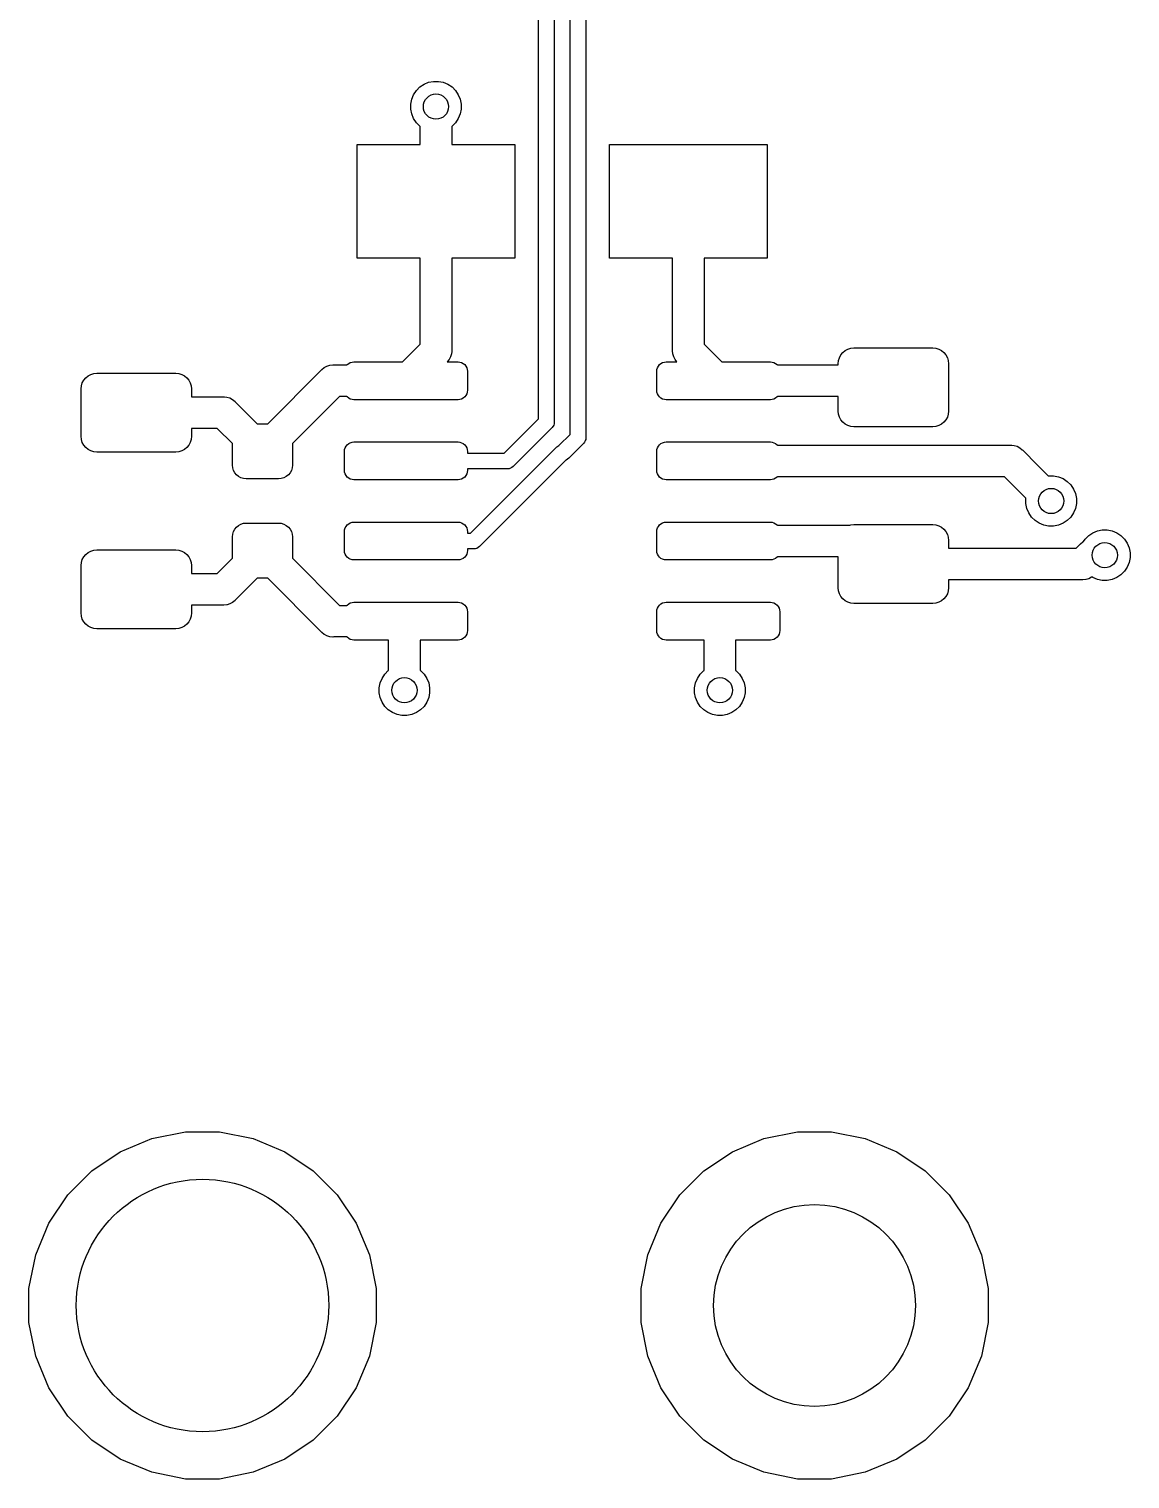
# Model space of a CAD drawing. Extents: x 57.2 to 140.8, y -181.8 to -103.2.
# Drawn here: x 57.55 to 75, y -181.25 to -158.27 of the extents above; entities that cross this region are included whole.
import ezdxf

# ---------------------------------------------------------------- set-up
doc = ezdxf.new("R2010")
doc.units = 0
doc.layers.add('BLACK', color=7, linetype='CONTINUOUS')

msp = doc.modelspace()

# ---------------------------------------------------------------- linework, layer by layer
at = {"layer": 'BLACK', "linetype": 'CONTINUOUS'}
for p, q in [((65.625, -164.448), (65.625, -154.617)), ((65.875, -154.572), (65.875, -164.494)), ((66.125, -164.698), (66.125, -154.506)), ((66.375, -154.552), (66.375, -164.744)), ((63.6455, -159.311), (63.6893, -159.245)), ((63.6893, -159.245), (63.745, -159.189)), ((63.745, -159.189), (63.8105, -159.146)), ((63.8105, -159.146), (63.8833, -159.115)), ((63.8833, -159.115), (63.9606, -159.1)), ((63.9606, -159.1), (64.0394, -159.1)), ((64.0394, -159.1), (64.1167, -159.115)), ((64.1167, -159.115), (64.1895, -159.146)), ((64.1895, -159.146), (64.255, -159.189)), ((64.255, -159.189), (64.3107, -159.245)), ((64.3107, -159.245), (64.3545, -159.311)), ((63.6, -159.461), (63.6154, -159.383)), ((63.6, -159.539), (63.6, -159.461)), ((63.6154, -159.383), (63.6455, -159.311)), ((64.3545, -159.311), (64.3846, -159.383)), ((64.3846, -159.383), (64.4, -159.461)), ((64.4, -159.461), (64.4, -159.539)), ((63.6154, -159.617), (63.6, -159.539)), ((63.6455, -159.689), (63.6154, -159.617)), ((63.6893, -159.755), (63.6455, -159.689)), ((64.3545, -159.689), (64.3107, -159.755)), ((64.3846, -159.617), (64.3545, -159.689)), ((64.4, -159.539), (64.3846, -159.617)), ((63.745, -159.811), (63.6893, -159.755)), ((63.75, -159.814), (63.745, -159.811)), ((63.75, -160.1), (63.75, -159.814)), ((64.255, -159.811), (64.25, -159.814)), ((64.25, -159.814), (64.25, -160.1)), ((64.3107, -159.755), (64.255, -159.811)), ((62.75, -161.9), (62.75, -160.1)), ((62.75, -160.1), (63.75, -160.1)), ((64.25, -160.1), (65.25, -160.1)), ((65.25, -160.1), (65.25, -161.9)), ((66.75, -161.9), (66.75, -160.1)), ((66.75, -160.1), (69.25, -160.1)), ((69.25, -160.1), (69.25, -161.9)), ((63.75, -161.9), (62.75, -161.9)), ((63.75, -163.266), (63.75, -161.9)), ((65.25, -161.9), (64.25, -161.9)), ((64.25, -161.9), (64.25, -163.358)), ((67.75, -161.9), (66.75, -161.9)), ((67.75, -163.358), (67.75, -161.9)), ((69.25, -161.9), (68.25, -161.9)), ((68.25, -161.9), (68.25, -163.266)), ((63.4714, -163.545), (63.75, -163.266)), ((64.25, -163.382), (64.2464, -163.419)), ((64.25, -163.358), (64.2512, -163.37)), ((64.2512, -163.37), (64.25, -163.382)), ((64.25, -163.382), (64.25, -163.382)), ((67.7488, -163.37), (67.75, -163.358)), ((67.7536, -163.419), (67.7488, -163.37)), ((68.25, -163.266), (68.5286, -163.545)), ((70.4482, -163.398), (70.4861, -163.367)), ((70.4861, -163.367), (70.5293, -163.344)), ((70.5293, -163.344), (70.5762, -163.33)), ((70.5762, -163.33), (70.625, -163.325)), ((70.625, -163.325), (71.875, -163.325)), ((71.875, -163.325), (71.9238, -163.33)), ((71.9238, -163.33), (71.9707, -163.344)), ((71.9707, -163.344), (72.0139, -163.367)), ((72.0139, -163.367), (72.0518, -163.398)), ((62.2279, -163.636), (62.2714, -163.613)), ((62.2714, -163.613), (62.3185, -163.599)), ((62.3185, -163.599), (62.3675, -163.594)), ((62.3675, -163.594), (62.3798, -163.595)), ((62.3798, -163.595), (62.589, -163.595)), ((62.589, -163.595), (62.5939, -163.589)), ((62.5939, -163.589), (62.6167, -163.57)), ((62.6167, -163.57), (62.6426, -163.556)), ((62.6426, -163.556), (62.6707, -163.548)), ((62.6707, -163.548), (62.7, -163.545)), ((62.7, -163.545), (63.4714, -163.545)), ((64.2089, -163.51), (64.1798, -163.545)), ((64.1798, -163.545), (64.35, -163.545)), ((64.2321, -163.466), (64.2089, -163.51)), ((64.2464, -163.419), (64.2321, -163.466)), ((64.35, -163.545), (64.3793, -163.548)), ((64.3793, -163.548), (64.4074, -163.556)), ((64.4074, -163.556), (64.4333, -163.57)), ((64.4333, -163.57), (64.4561, -163.589)), ((64.4561, -163.589), (64.4747, -163.612)), ((64.4747, -163.612), (64.4886, -163.638)), ((67.5114, -163.638), (67.5253, -163.612)), ((67.5253, -163.612), (67.5439, -163.589)), ((67.5439, -163.589), (67.5667, -163.57)), ((67.5667, -163.57), (67.5926, -163.556)), ((67.5926, -163.556), (67.6207, -163.548)), ((67.6207, -163.548), (67.65, -163.545)), ((67.65, -163.545), (67.8202, -163.545)), ((67.7679, -163.466), (67.7536, -163.419)), ((67.7911, -163.51), (67.7679, -163.466)), ((67.7679, -163.466), (67.7679, -163.466)), ((67.8202, -163.545), (67.7911, -163.51)), ((68.5286, -163.545), (69.3, -163.545)), ((69.3, -163.545), (69.3293, -163.548)), ((69.3293, -163.548), (69.3574, -163.556)), ((69.3574, -163.556), (69.3833, -163.57)), ((69.3833, -163.57), (69.4061, -163.589)), ((69.4061, -163.589), (69.411, -163.595)), ((69.411, -163.595), (70.375, -163.595)), ((70.375, -163.575), (70.3798, -163.526)), ((70.375, -163.595), (70.375, -163.575)), ((70.3798, -163.526), (70.394, -163.479)), ((70.394, -163.479), (70.4171, -163.436)), ((70.4171, -163.436), (70.4482, -163.398)), ((72.0518, -163.398), (72.0829, -163.436)), ((72.0829, -163.436), (72.106, -163.479)), ((72.106, -163.479), (72.1202, -163.526)), ((72.1202, -163.526), (72.125, -163.575)), ((72.125, -163.575), (72.125, -164.325)), ((58.394, -163.879), (58.4171, -163.836)), ((58.4171, -163.836), (58.4482, -163.798)), ((58.4482, -163.798), (58.4861, -163.767)), ((58.4861, -163.767), (58.5293, -163.744)), ((58.5293, -163.744), (58.5762, -163.73)), ((58.5762, -163.73), (58.625, -163.725)), ((58.625, -163.725), (59.875, -163.725)), ((59.875, -163.725), (59.9238, -163.73)), ((59.9238, -163.73), (59.9707, -163.744)), ((59.9707, -163.744), (60.0139, -163.767)), ((60.0139, -163.767), (60.0518, -163.798)), ((60.0518, -163.798), (60.0829, -163.836)), ((60.0829, -163.836), (60.106, -163.879)), ((61.3339, -164.525), (62.182, -163.677)), ((62.182, -163.677), (62.1899, -163.667)), ((62.1899, -163.667), (62.2279, -163.636)), ((64.4886, -163.638), (64.4971, -163.666)), ((64.4971, -163.666), (64.5, -163.695)), ((64.5, -163.695), (64.5, -163.995)), ((67.5, -163.695), (67.5029, -163.666)), ((67.5, -163.995), (67.5, -163.695)), ((67.5029, -163.666), (67.5114, -163.638)), ((58.375, -163.975), (58.3798, -163.926)), ((58.375, -164.725), (58.375, -163.975)), ((58.3798, -163.926), (58.394, -163.879)), ((60.106, -163.879), (60.1202, -163.926)), ((60.1202, -163.926), (60.125, -163.975)), ((60.125, -163.975), (60.125, -164.1)), ((64.4886, -164.052), (64.4747, -164.078)), ((64.4971, -164.024), (64.4886, -164.052)), ((64.5, -163.995), (64.4971, -164.024)), ((67.5029, -164.024), (67.5, -163.995)), ((67.5114, -164.052), (67.5029, -164.024)), ((67.5253, -164.078), (67.5114, -164.052)), ((60.125, -164.1), (60.6252, -164.1)), ((60.6252, -164.1), (60.6375, -164.099)), ((60.6375, -164.099), (60.6498, -164.1)), ((60.6498, -164.1), (60.6865, -164.104)), ((60.6865, -164.104), (60.7336, -164.118)), ((60.7336, -164.118), (60.7771, -164.141)), ((60.7771, -164.141), (60.8151, -164.172)), ((60.8151, -164.172), (60.823, -164.182)), ((60.823, -164.182), (61.1661, -164.525)), ((62.4711, -164.095), (61.725, -164.841)), ((62.589, -164.095), (62.4711, -164.095)), ((62.5939, -164.101), (62.589, -164.095)), ((62.6167, -164.12), (62.5939, -164.101)), ((62.6426, -164.134), (62.6167, -164.12)), ((62.6707, -164.142), (62.6426, -164.134)), ((62.7, -164.145), (62.6707, -164.142)), ((64.35, -164.145), (62.7, -164.145)), ((64.3793, -164.142), (64.35, -164.145)), ((64.4074, -164.134), (64.3793, -164.142)), ((64.4333, -164.12), (64.4074, -164.134)), ((64.4561, -164.101), (64.4333, -164.12)), ((64.4747, -164.078), (64.4561, -164.101)), ((67.5439, -164.101), (67.5253, -164.078)), ((67.5667, -164.12), (67.5439, -164.101)), ((67.5926, -164.134), (67.5667, -164.12)), ((67.6207, -164.142), (67.5926, -164.134)), ((67.65, -164.145), (67.6207, -164.142)), ((69.3, -164.145), (67.65, -164.145)), ((69.3293, -164.142), (69.3, -164.145)), ((69.3574, -164.134), (69.3293, -164.142)), ((69.3833, -164.12), (69.3574, -164.134)), ((69.4061, -164.101), (69.3833, -164.12)), ((69.411, -164.095), (69.4061, -164.101)), ((70.375, -164.095), (69.411, -164.095)), ((70.375, -164.325), (70.375, -164.095)), ((61.1661, -164.525), (61.3339, -164.525)), ((65.0832, -164.99), (65.625, -164.448)), ((65.8732, -164.525), (65.866, -164.548)), ((65.875, -164.506), (65.8732, -164.525)), ((65.875, -164.494), (65.8756, -164.5)), ((65.8756, -164.5), (65.875, -164.506)), ((65.875, -164.506), (65.875, -164.506)), ((70.3798, -164.374), (70.375, -164.325)), ((70.394, -164.421), (70.3798, -164.374)), ((70.4171, -164.464), (70.394, -164.421)), ((70.4482, -164.502), (70.4171, -164.464)), ((70.4861, -164.533), (70.4482, -164.502)), ((70.5293, -164.556), (70.4861, -164.533)), ((72.0139, -164.533), (71.9707, -164.556)), ((72.0518, -164.502), (72.0139, -164.533)), ((72.0829, -164.464), (72.0518, -164.502)), ((72.106, -164.421), (72.0829, -164.464)), ((72.1202, -164.374), (72.106, -164.421)), ((72.125, -164.325), (72.1202, -164.374)), ((58.3798, -164.774), (58.375, -164.725)), ((60.125, -164.725), (60.1202, -164.774)), ((60.5339, -164.6), (60.125, -164.6)), ((60.125, -164.6), (60.125, -164.725)), ((60.775, -164.841), (60.5339, -164.6)), ((65.8341, -164.593), (65.2277, -165.199)), ((65.8388, -164.589), (65.8341, -164.593)), ((65.8427, -164.584), (65.8388, -164.589)), ((65.8544, -164.57), (65.8427, -164.584)), ((65.8427, -164.584), (65.8427, -164.584)), ((65.8558, -164.567), (65.8544, -164.57)), ((65.866, -164.548), (65.8558, -164.567)), ((65.9553, -164.868), (66.125, -164.698)), ((66.375, -164.756), (66.3732, -164.775)), ((66.375, -164.744), (66.3756, -164.75)), ((66.3756, -164.75), (66.375, -164.756)), ((66.375, -164.756), (66.375, -164.756)), ((70.5762, -164.57), (70.5293, -164.556)), ((70.625, -164.575), (70.5762, -164.57)), ((71.875, -164.575), (70.625, -164.575)), ((71.9238, -164.57), (71.875, -164.575)), ((71.9707, -164.556), (71.9238, -164.57)), ((58.394, -164.821), (58.3798, -164.774)), ((58.4171, -164.864), (58.394, -164.821)), ((58.4482, -164.902), (58.4171, -164.864)), ((58.4861, -164.933), (58.4482, -164.902)), ((58.5293, -164.956), (58.4861, -164.933)), ((58.5762, -164.97), (58.5293, -164.956)), ((58.625, -164.975), (58.5762, -164.97)), ((59.875, -164.975), (58.625, -164.975)), ((59.9238, -164.97), (59.875, -164.975)), ((59.9707, -164.956), (59.9238, -164.97)), ((60.0139, -164.933), (59.9707, -164.956)), ((60.0518, -164.902), (60.0139, -164.933)), ((60.0829, -164.864), (60.0518, -164.902)), ((60.106, -164.821), (60.0829, -164.864)), ((60.1202, -164.774), (60.106, -164.821)), ((60.775, -165.181), (60.775, -164.841)), ((61.725, -164.841), (61.725, -165.181)), ((62.55, -164.965), (62.5529, -164.936)), ((62.55, -165.265), (62.55, -164.965)), ((62.5529, -164.936), (62.5614, -164.908)), ((62.5614, -164.908), (62.5753, -164.882)), ((62.5753, -164.882), (62.5939, -164.859)), ((62.5939, -164.859), (62.6167, -164.84)), ((62.6167, -164.84), (62.6426, -164.826)), ((62.6426, -164.826), (62.6707, -164.818)), ((62.6707, -164.818), (62.7, -164.815)), ((62.7, -164.815), (64.35, -164.815)), ((64.35, -164.815), (64.3793, -164.818)), ((64.3793, -164.818), (64.4074, -164.826)), ((64.4074, -164.826), (64.4333, -164.84)), ((64.4333, -164.84), (64.4561, -164.859)), ((64.4561, -164.859), (64.4747, -164.882)), ((64.4747, -164.882), (64.4886, -164.908)), ((64.4886, -164.908), (64.4971, -164.936)), ((64.4971, -164.936), (64.5, -164.965)), ((64.5, -164.965), (64.5, -164.99)), ((64.5, -164.99), (65.0832, -164.99)), ((64.5482, -166.26), (65.9073, -164.901)), ((65.9073, -164.901), (65.9112, -164.896)), ((65.9112, -164.896), (65.9159, -164.892)), ((65.9159, -164.892), (65.9302, -164.881)), ((65.9302, -164.881), (65.9519, -164.869)), ((65.9519, -164.869), (65.9553, -164.868)), ((66.3341, -164.843), (66.1077, -165.069)), ((66.3388, -164.839), (66.3341, -164.843)), ((66.3427, -164.834), (66.3388, -164.839)), ((66.3544, -164.82), (66.3427, -164.834)), ((66.3427, -164.834), (66.3427, -164.834)), ((66.366, -164.798), (66.3544, -164.82)), ((66.3672, -164.794), (66.366, -164.798)), ((66.3732, -164.775), (66.3672, -164.794)), ((67.5, -164.965), (67.5029, -164.936)), ((67.5, -165.265), (67.5, -164.965)), ((67.5029, -164.936), (67.5114, -164.908)), ((67.5114, -164.908), (67.5253, -164.882)), ((67.5253, -164.882), (67.5439, -164.859)), ((67.5439, -164.859), (67.5667, -164.84)), ((67.5667, -164.84), (67.5926, -164.826)), ((67.5926, -164.826), (67.6207, -164.818)), ((67.6207, -164.818), (67.65, -164.815)), ((67.65, -164.815), (69.3, -164.815)), ((69.3, -164.815), (69.3293, -164.818)), ((69.3293, -164.818), (69.3574, -164.826)), ((69.3574, -164.826), (69.3833, -164.84)), ((69.3833, -164.84), (69.4061, -164.859)), ((69.4061, -164.859), (69.411, -164.865)), ((69.411, -164.865), (73.1027, -164.865)), ((73.1027, -164.865), (73.115, -164.864)), ((73.115, -164.864), (73.1273, -164.865)), ((73.1273, -164.865), (73.164, -164.869)), ((73.164, -164.869), (73.2111, -164.883)), ((73.2111, -164.883), (73.2546, -164.906)), ((73.2546, -164.906), (73.2926, -164.937)), ((73.2926, -164.937), (73.3005, -164.947)), ((73.3005, -164.947), (73.5355, -165.182)), ((60.7792, -165.224), (60.775, -165.181)), ((60.7917, -165.265), (60.7792, -165.224)), ((61.7208, -165.224), (61.7083, -165.265)), ((61.725, -165.181), (61.7208, -165.224)), ((66.0597, -165.102), (64.6927, -166.469)), ((65.2048, -165.219), (65.1831, -165.231)), ((65.2238, -165.204), (65.2048, -165.219)), ((65.2277, -165.199), (65.2238, -165.204)), ((66.0631, -165.101), (66.0597, -165.102)), ((66.0848, -165.089), (66.0631, -165.101)), ((66.1038, -165.074), (66.0848, -165.089)), ((66.1077, -165.069), (66.1038, -165.074)), ((73.5355, -165.182), (73.5355, -165.182)), ((73.5355, -165.182), (73.7047, -165.351)), ((60.8119, -165.303), (60.7917, -165.265)), ((60.8391, -165.336), (60.8119, -165.303)), ((60.8722, -165.363), (60.8391, -165.336)), ((60.91, -165.383), (60.8722, -165.363)), ((60.9511, -165.396), (60.91, -165.383)), ((60.9937, -165.4), (60.9511, -165.396)), ((61.5062, -165.4), (60.9937, -165.4)), ((61.5489, -165.396), (61.5062, -165.4)), ((61.59, -165.383), (61.5489, -165.396)), ((61.6278, -165.363), (61.59, -165.383)), ((61.6609, -165.336), (61.6278, -165.363)), ((61.6881, -165.303), (61.6609, -165.336)), ((61.7083, -165.265), (61.6881, -165.303)), ((62.5529, -165.294), (62.55, -165.265)), ((62.5614, -165.322), (62.5529, -165.294)), ((62.5753, -165.348), (62.5614, -165.322)), ((62.5939, -165.371), (62.5753, -165.348)), ((62.6167, -165.39), (62.5939, -165.371)), ((62.6426, -165.404), (62.6167, -165.39)), ((62.6707, -165.412), (62.6426, -165.404)), ((62.7, -165.415), (62.6707, -165.412)), ((64.35, -165.415), (62.7, -165.415)), ((64.3793, -165.412), (64.35, -165.415)), ((64.4074, -165.404), (64.3793, -165.412)), ((64.4333, -165.39), (64.4074, -165.404)), ((64.4561, -165.371), (64.4333, -165.39)), ((64.4747, -165.348), (64.4561, -165.371)), ((64.4886, -165.322), (64.4747, -165.348)), ((64.4971, -165.294), (64.4886, -165.322)), ((64.5, -165.265), (64.4971, -165.294)), ((65.1289, -165.24), (64.5, -165.24)), ((64.5, -165.24), (64.5, -165.265)), ((65.135, -165.241), (65.1289, -165.24)), ((65.1411, -165.24), (65.135, -165.241)), ((65.1595, -165.238), (65.1411, -165.24)), ((65.1411, -165.24), (65.1411, -165.24)), ((65.1831, -165.231), (65.1595, -165.238)), ((67.5029, -165.294), (67.5, -165.265)), ((67.5114, -165.322), (67.5029, -165.294)), ((67.5253, -165.348), (67.5114, -165.322)), ((67.5439, -165.371), (67.5253, -165.348)), ((67.5667, -165.39), (67.5439, -165.371)), ((67.5926, -165.404), (67.5667, -165.39)), ((67.6207, -165.412), (67.5926, -165.404)), ((67.65, -165.415), (67.6207, -165.412)), ((69.3, -165.415), (67.65, -165.415)), ((69.3293, -165.412), (69.3, -165.415)), ((69.3574, -165.404), (69.3293, -165.412)), ((69.3833, -165.39), (69.3574, -165.404)), ((69.4061, -165.371), (69.3833, -165.39)), ((69.411, -165.365), (69.4061, -165.371)), ((73.0114, -165.365), (69.411, -165.365)), ((73.1819, -165.535), (73.0114, -165.365)), ((73.7047, -165.351), (73.7106, -165.35)), ((73.7106, -165.35), (73.7894, -165.35)), ((73.7894, -165.35), (73.8667, -165.365)), ((73.8667, -165.365), (73.9395, -165.396)), ((73.9395, -165.396), (74.005, -165.439)), ((74.005, -165.439), (74.0607, -165.495)), ((73.3512, -165.705), (73.1819, -165.535)), ((73.1819, -165.535), (73.1819, -165.535)), ((74.0607, -165.495), (74.1045, -165.561)), ((74.1045, -165.561), (74.1346, -165.633)), ((74.1346, -165.633), (74.15, -165.711)), ((73.35, -165.711), (73.3512, -165.705)), ((73.35, -165.789), (73.35, -165.711)), ((73.3654, -165.867), (73.35, -165.789)), ((73.3955, -165.939), (73.3654, -165.867)), ((74.1346, -165.867), (74.1045, -165.939)), ((74.15, -165.789), (74.1346, -165.867)), ((74.15, -165.711), (74.15, -165.789)), ((60.8391, -166.164), (60.8722, -166.137)), ((60.8722, -166.137), (60.91, -166.117)), ((60.91, -166.117), (60.9511, -166.104)), ((60.9511, -166.104), (60.9937, -166.1)), ((60.9937, -166.1), (61.5062, -166.1)), ((61.5062, -166.1), (61.5489, -166.104)), ((61.5489, -166.104), (61.59, -166.117)), ((61.59, -166.117), (61.6278, -166.137)), ((61.6278, -166.137), (61.6609, -166.164)), ((62.5753, -166.152), (62.5939, -166.129)), ((62.5939, -166.129), (62.6167, -166.11)), ((62.6167, -166.11), (62.6426, -166.096)), ((62.6426, -166.096), (62.6707, -166.088)), ((62.6707, -166.088), (62.7, -166.085)), ((62.7, -166.085), (64.35, -166.085)), ((64.35, -166.085), (64.3793, -166.088)), ((64.3793, -166.088), (64.4074, -166.096)), ((64.4074, -166.096), (64.4333, -166.11)), ((64.4333, -166.11), (64.4561, -166.129)), ((64.4561, -166.129), (64.4747, -166.152)), ((67.5253, -166.152), (67.5439, -166.129)), ((67.5439, -166.129), (67.5667, -166.11)), ((67.5667, -166.11), (67.5926, -166.096)), ((67.5926, -166.096), (67.6207, -166.088)), ((67.6207, -166.088), (67.65, -166.085)), ((67.65, -166.085), (69.3, -166.085)), ((69.3, -166.085), (69.3293, -166.088)), ((69.3293, -166.088), (69.3574, -166.096)), ((69.3574, -166.096), (69.3833, -166.11)), ((69.3833, -166.11), (69.4061, -166.129)), ((69.4061, -166.129), (69.411, -166.135)), ((69.411, -166.135), (70.5591, -166.135)), ((70.5591, -166.135), (70.5762, -166.13)), ((70.5762, -166.13), (70.625, -166.125)), ((70.625, -166.125), (71.875, -166.125)), ((71.875, -166.125), (71.9238, -166.13)), ((71.9238, -166.13), (71.9707, -166.144)), ((71.9707, -166.144), (72.0139, -166.167)), ((73.4393, -166.005), (73.3955, -165.939)), ((73.495, -166.061), (73.4393, -166.005)), ((73.5605, -166.104), (73.495, -166.061)), ((73.6333, -166.135), (73.5605, -166.104)), ((73.7106, -166.15), (73.6333, -166.135)), ((73.8667, -166.135), (73.7894, -166.15)), ((73.9395, -166.104), (73.8667, -166.135)), ((74.005, -166.061), (73.9395, -166.104)), ((74.0607, -166.005), (74.005, -166.061)), ((74.1045, -165.939), (74.0607, -166.005)), ((60.775, -166.319), (60.7792, -166.276)), ((60.775, -166.659), (60.775, -166.319)), ((60.7792, -166.276), (60.7917, -166.235)), ((60.7917, -166.235), (60.8119, -166.197)), ((60.8119, -166.197), (60.8391, -166.164)), ((61.6609, -166.164), (61.6881, -166.197)), ((61.6881, -166.197), (61.7083, -166.235)), ((61.7083, -166.235), (61.7208, -166.276)), ((61.7208, -166.276), (61.725, -166.319)), ((61.725, -166.319), (61.725, -166.659)), ((62.55, -166.235), (62.5529, -166.206)), ((62.55, -166.535), (62.55, -166.235)), ((62.5529, -166.206), (62.5614, -166.178)), ((62.5614, -166.178), (62.5753, -166.152)), ((64.4747, -166.152), (64.4886, -166.178)), ((64.4886, -166.178), (64.4971, -166.206)), ((64.4971, -166.206), (64.5, -166.235)), ((64.5, -166.235), (64.5, -166.26)), ((64.5, -166.26), (64.5482, -166.26)), ((67.5, -166.235), (67.5029, -166.206)), ((67.5, -166.535), (67.5, -166.235)), ((67.5029, -166.206), (67.5114, -166.178)), ((67.5114, -166.178), (67.5253, -166.152)), ((72.0139, -166.167), (72.0518, -166.198)), ((72.0518, -166.198), (72.0829, -166.236)), ((72.0829, -166.236), (72.106, -166.279)), ((72.106, -166.279), (72.1202, -166.326)), ((72.1202, -166.326), (72.125, -166.375)), ((72.125, -166.375), (72.125, -166.5)), ((73.7894, -166.15), (73.7106, -166.15)), ((74.2625, -166.394), (74.2893, -166.354)), ((74.2893, -166.354), (74.345, -166.298)), ((74.345, -166.298), (74.4105, -166.255)), ((74.4105, -166.255), (74.4833, -166.224)), ((74.4833, -166.224), (74.5606, -166.209)), ((74.5606, -166.209), (74.6394, -166.209)), ((74.6394, -166.209), (74.7167, -166.224)), ((74.7167, -166.224), (74.7895, -166.255)), ((74.7895, -166.255), (74.855, -166.298)), ((74.855, -166.298), (74.9107, -166.354)), ((74.9107, -166.354), (74.9545, -166.42)), ((58.4171, -166.636), (58.4482, -166.598)), ((58.4482, -166.598), (58.4861, -166.567)), ((58.4861, -166.567), (58.5293, -166.544)), ((58.5293, -166.544), (58.5762, -166.53)), ((58.5762, -166.53), (58.625, -166.525)), ((58.625, -166.525), (59.875, -166.525)), ((59.875, -166.525), (59.9238, -166.53)), ((59.9238, -166.53), (59.9707, -166.544)), ((59.9707, -166.544), (60.0139, -166.567)), ((60.0139, -166.567), (60.0518, -166.598)), ((60.0518, -166.598), (60.0829, -166.636)), ((62.5529, -166.564), (62.55, -166.535)), ((62.5614, -166.592), (62.5529, -166.564)), ((62.5753, -166.618), (62.5614, -166.592)), ((64.4886, -166.592), (64.4747, -166.618)), ((64.4971, -166.564), (64.4886, -166.592)), ((64.5, -166.535), (64.4971, -166.564)), ((64.5939, -166.51), (64.5, -166.51)), ((64.5, -166.51), (64.5, -166.535)), ((64.6, -166.511), (64.5939, -166.51)), ((64.6061, -166.51), (64.6, -166.511)), ((64.6245, -166.508), (64.6061, -166.51)), ((64.6061, -166.51), (64.6061, -166.51)), ((64.6481, -166.501), (64.6245, -166.508)), ((64.6698, -166.489), (64.6481, -166.501)), ((64.6888, -166.474), (64.6698, -166.489)), ((64.6927, -166.469), (64.6888, -166.474)), ((67.5029, -166.564), (67.5, -166.535)), ((67.5114, -166.592), (67.5029, -166.564)), ((67.5253, -166.618), (67.5114, -166.592)), ((72.125, -166.5), (74.1464, -166.5)), ((74.1464, -166.5), (74.2055, -166.441)), ((74.2055, -166.441), (74.2133, -166.431)), ((74.2133, -166.431), (74.2514, -166.4)), ((74.2514, -166.4), (74.2625, -166.394)), ((74.9545, -166.42), (74.9846, -166.492)), ((74.9846, -166.492), (75, -166.57)), ((75, -166.57), (75, -166.648)), ((58.375, -166.775), (58.3798, -166.726)), ((58.375, -167.525), (58.375, -166.775)), ((58.3798, -166.726), (58.394, -166.679)), ((58.394, -166.679), (58.4171, -166.636)), ((60.0829, -166.636), (60.106, -166.679)), ((60.106, -166.679), (60.1202, -166.726)), ((60.1202, -166.726), (60.125, -166.775)), ((60.125, -166.775), (60.125, -166.9)), ((60.5339, -166.9), (60.775, -166.659)), ((61.725, -166.659), (62.4711, -167.405)), ((62.5939, -166.641), (62.5753, -166.618)), ((62.6167, -166.66), (62.5939, -166.641)), ((62.6426, -166.674), (62.6167, -166.66)), ((62.6707, -166.682), (62.6426, -166.674)), ((62.7, -166.685), (62.6707, -166.682)), ((64.35, -166.685), (62.7, -166.685)), ((64.3793, -166.682), (64.35, -166.685)), ((64.4074, -166.674), (64.3793, -166.682)), ((64.4333, -166.66), (64.4074, -166.674)), ((64.4561, -166.641), (64.4333, -166.66)), ((64.4747, -166.618), (64.4561, -166.641)), ((67.5439, -166.641), (67.5253, -166.618)), ((67.5667, -166.66), (67.5439, -166.641)), ((67.5926, -166.674), (67.5667, -166.66)), ((67.6207, -166.682), (67.5926, -166.674)), ((67.65, -166.685), (67.6207, -166.682)), ((69.3, -166.685), (67.65, -166.685)), ((69.3293, -166.682), (69.3, -166.685)), ((69.3574, -166.674), (69.3293, -166.682)), ((69.3833, -166.66), (69.3574, -166.674)), ((69.4061, -166.641), (69.3833, -166.66)), ((69.411, -166.635), (69.4061, -166.641)), ((70.375, -166.635), (69.411, -166.635)), ((70.375, -167.125), (70.375, -166.635)), ((74.9545, -166.799), (74.9107, -166.864)), ((74.9846, -166.726), (74.9545, -166.799)), ((75, -166.648), (74.9846, -166.726)), ((60.125, -166.9), (60.5339, -166.9)), ((61.1661, -166.975), (60.823, -167.318)), ((61.3339, -166.975), (61.1661, -166.975)), ((62.182, -167.823), (61.3339, -166.975)), ((74.2377, -167), (72.125, -167)), ((72.125, -167), (72.125, -167.125)), ((74.25, -167.001), (74.2377, -167)), ((74.299, -166.996), (74.25, -167.001)), ((74.3078, -166.994), (74.299, -166.996)), ((74.3461, -166.982), (74.3078, -166.994)), ((74.3896, -166.959), (74.3461, -166.982)), ((74.3958, -166.954), (74.3896, -166.959)), ((74.4105, -166.964), (74.3958, -166.954)), ((74.4833, -166.994), (74.4105, -166.964)), ((74.5606, -167.009), (74.4833, -166.994)), ((74.6394, -167.009), (74.5606, -167.009)), ((74.7167, -166.994), (74.6394, -167.009)), ((74.7895, -166.964), (74.7167, -166.994)), ((74.855, -166.92), (74.7895, -166.964)), ((74.9107, -166.864), (74.855, -166.92)), ((70.3798, -167.174), (70.375, -167.125)), ((70.394, -167.221), (70.3798, -167.174)), ((70.4171, -167.264), (70.394, -167.221)), ((70.4482, -167.302), (70.4171, -167.264)), ((72.0829, -167.264), (72.0518, -167.302)), ((72.106, -167.221), (72.0829, -167.264)), ((72.1202, -167.174), (72.106, -167.221)), ((72.125, -167.125), (72.1202, -167.174)), ((60.6252, -167.4), (60.125, -167.4)), ((60.125, -167.4), (60.125, -167.525)), ((60.6375, -167.401), (60.6252, -167.4)), ((60.6865, -167.396), (60.6375, -167.401)), ((60.6892, -167.396), (60.6865, -167.396)), ((60.7336, -167.382), (60.6892, -167.396)), ((60.7771, -167.359), (60.7336, -167.382)), ((60.8151, -167.328), (60.7771, -167.359)), ((60.823, -167.318), (60.8151, -167.328)), ((62.4711, -167.405), (62.589, -167.405)), ((62.589, -167.405), (62.5939, -167.399)), ((62.5939, -167.399), (62.6167, -167.38)), ((62.6167, -167.38), (62.6426, -167.366)), ((62.6426, -167.366), (62.6707, -167.358)), ((62.6707, -167.358), (62.7, -167.355)), ((62.7, -167.355), (64.35, -167.355)), ((64.35, -167.355), (64.3793, -167.358)), ((64.3793, -167.358), (64.4074, -167.366)), ((64.4074, -167.366), (64.4333, -167.38)), ((64.4333, -167.38), (64.4561, -167.399)), ((64.4561, -167.399), (64.4747, -167.422)), ((64.4747, -167.422), (64.4886, -167.448)), ((64.4886, -167.448), (64.4971, -167.476)), ((64.4971, -167.476), (64.5, -167.505)), ((64.5, -167.505), (64.5, -167.805)), ((67.5, -167.505), (67.5029, -167.476)), ((67.5, -167.805), (67.5, -167.505)), ((67.5029, -167.476), (67.5114, -167.448)), ((67.5114, -167.448), (67.5253, -167.422)), ((67.5253, -167.422), (67.5439, -167.399)), ((67.5439, -167.399), (67.5667, -167.38)), ((67.5667, -167.38), (67.5926, -167.366)), ((67.5926, -167.366), (67.6207, -167.358)), ((67.6207, -167.358), (67.65, -167.355)), ((67.65, -167.355), (69.3, -167.355)), ((69.3, -167.355), (69.3293, -167.358)), ((69.3293, -167.358), (69.3574, -167.366)), ((69.3574, -167.366), (69.3833, -167.38)), ((69.3833, -167.38), (69.4061, -167.399)), ((69.4061, -167.399), (69.4247, -167.422)), ((69.4247, -167.422), (69.4386, -167.448)), ((69.4386, -167.448), (69.4471, -167.476)), ((69.4471, -167.476), (69.45, -167.505)), ((69.45, -167.505), (69.45, -167.805)), ((70.4861, -167.333), (70.4482, -167.302)), ((70.5293, -167.356), (70.4861, -167.333)), ((70.5762, -167.37), (70.5293, -167.356)), ((70.625, -167.375), (70.5762, -167.37)), ((71.875, -167.375), (70.625, -167.375)), ((71.9238, -167.37), (71.875, -167.375)), ((71.9707, -167.356), (71.9238, -167.37)), ((72.0139, -167.333), (71.9707, -167.356)), ((72.0518, -167.302), (72.0139, -167.333)), ((58.3798, -167.574), (58.375, -167.525)), ((58.394, -167.621), (58.3798, -167.574)), ((58.4171, -167.664), (58.394, -167.621)), ((58.4482, -167.702), (58.4171, -167.664)), ((58.4861, -167.733), (58.4482, -167.702)), ((58.5293, -167.756), (58.4861, -167.733)), ((60.0139, -167.733), (59.9707, -167.756)), ((60.0518, -167.702), (60.0139, -167.733)), ((60.0829, -167.664), (60.0518, -167.702)), ((60.106, -167.621), (60.0829, -167.664)), ((60.1202, -167.574), (60.106, -167.621)), ((60.125, -167.525), (60.1202, -167.574)), ((58.5762, -167.77), (58.5293, -167.756)), ((58.625, -167.775), (58.5762, -167.77)), ((59.875, -167.775), (58.625, -167.775)), ((59.9238, -167.77), (59.875, -167.775)), ((59.9707, -167.756), (59.9238, -167.77)), ((62.1899, -167.833), (62.182, -167.823)), ((62.2279, -167.864), (62.1899, -167.833)), ((62.2309, -167.865), (62.2279, -167.864)), ((62.2714, -167.887), (62.2309, -167.865)), ((62.3185, -167.901), (62.2714, -167.887)), ((62.3675, -167.906), (62.3185, -167.901)), ((62.3798, -167.905), (62.3675, -167.906)), ((62.589, -167.905), (62.3798, -167.905)), ((62.5939, -167.911), (62.589, -167.905)), ((62.6167, -167.93), (62.5939, -167.911)), ((62.6426, -167.944), (62.6167, -167.93)), ((62.6707, -167.952), (62.6426, -167.944)), ((62.7, -167.955), (62.6707, -167.952)), ((63.25, -167.955), (62.7, -167.955)), ((63.25, -168.436), (63.25, -167.955)), ((64.35, -167.955), (63.75, -167.955)), ((63.75, -167.955), (63.75, -168.436)), ((64.3793, -167.952), (64.35, -167.955)), ((64.4074, -167.944), (64.3793, -167.952)), ((64.4333, -167.93), (64.4074, -167.944)), ((64.4561, -167.911), (64.4333, -167.93)), ((64.4747, -167.888), (64.4561, -167.911)), ((64.4886, -167.862), (64.4747, -167.888)), ((64.4971, -167.834), (64.4886, -167.862)), ((64.5, -167.805), (64.4971, -167.834)), ((67.5029, -167.834), (67.5, -167.805)), ((67.5114, -167.862), (67.5029, -167.834)), ((67.5253, -167.888), (67.5114, -167.862)), ((67.5439, -167.911), (67.5253, -167.888)), ((67.5667, -167.93), (67.5439, -167.911)), ((67.5926, -167.944), (67.5667, -167.93)), ((67.6207, -167.952), (67.5926, -167.944)), ((67.65, -167.955), (67.6207, -167.952)), ((68.25, -167.955), (67.65, -167.955)), ((68.25, -168.436), (68.25, -167.955)), ((69.3, -167.955), (68.75, -167.955)), ((68.75, -167.955), (68.75, -168.436)), ((69.3293, -167.952), (69.3, -167.955)), ((69.3574, -167.944), (69.3293, -167.952)), ((69.3833, -167.93), (69.3574, -167.944)), ((69.4061, -167.911), (69.3833, -167.93)), ((69.4247, -167.888), (69.4061, -167.911)), ((69.4386, -167.862), (69.4247, -167.888)), ((69.4471, -167.834), (69.4386, -167.862)), ((69.45, -167.805), (69.4471, -167.834)), ((63.1893, -168.495), (63.245, -168.439)), ((63.245, -168.439), (63.25, -168.436)), ((63.75, -168.436), (63.755, -168.439)), ((63.755, -168.439), (63.8107, -168.495)), ((68.1893, -168.495), (68.245, -168.439)), ((68.245, -168.439), (68.25, -168.436)), ((68.75, -168.436), (68.755, -168.439)), ((68.755, -168.439), (68.8107, -168.495)), ((63.1, -168.711), (63.1154, -168.633)), ((63.1154, -168.633), (63.1455, -168.561)), ((63.1455, -168.561), (63.1893, -168.495)), ((63.8107, -168.495), (63.8545, -168.561)), ((63.8545, -168.561), (63.8846, -168.633)), ((63.8846, -168.633), (63.9, -168.711)), ((68.1, -168.711), (68.1154, -168.633)), ((68.1154, -168.633), (68.1455, -168.561)), ((68.1455, -168.561), (68.1893, -168.495)), ((68.8107, -168.495), (68.8545, -168.561)), ((68.8545, -168.561), (68.8846, -168.633)), ((68.8846, -168.633), (68.9, -168.711)), ((63.1, -168.789), (63.1, -168.711)), ((63.1154, -168.867), (63.1, -168.789)), ((63.1455, -168.939), (63.1154, -168.867)), ((63.8846, -168.867), (63.8545, -168.939)), ((63.9, -168.789), (63.8846, -168.867)), ((63.9, -168.711), (63.9, -168.789)), ((68.1, -168.789), (68.1, -168.711)), ((68.1154, -168.867), (68.1, -168.789)), ((68.1455, -168.939), (68.1154, -168.867)), ((68.8846, -168.867), (68.8545, -168.939)), ((68.9, -168.789), (68.8846, -168.867)), ((68.9, -168.711), (68.9, -168.789)), ((63.1893, -169.005), (63.1455, -168.939)), ((63.245, -169.061), (63.1893, -169.005)), ((63.3105, -169.104), (63.245, -169.061)), ((63.3833, -169.135), (63.3105, -169.104)), ((63.6895, -169.104), (63.6167, -169.135)), ((63.755, -169.061), (63.6895, -169.104)), ((63.8107, -169.005), (63.755, -169.061)), ((63.8545, -168.939), (63.8107, -169.005)), ((68.1893, -169.005), (68.1455, -168.939)), ((68.245, -169.061), (68.1893, -169.005)), ((68.3105, -169.104), (68.245, -169.061)), ((68.3833, -169.135), (68.3105, -169.104)), ((68.6895, -169.104), (68.6167, -169.135)), ((68.755, -169.061), (68.6895, -169.104)), ((68.8107, -169.005), (68.755, -169.061)), ((68.8545, -168.939), (68.8107, -169.005)), ((63.4606, -169.15), (63.3833, -169.135)), ((63.5394, -169.15), (63.4606, -169.15)), ((63.6167, -169.135), (63.5394, -169.15)), ((68.4606, -169.15), (68.3833, -169.135)), ((68.5394, -169.15), (68.4606, -169.15)), ((68.6167, -169.135), (68.5394, -169.15)), ((59.4979, -175.856), (60.0291, -175.75)), ((60.0291, -175.75), (60.5709, -175.75)), ((60.5709, -175.75), (61.1021, -175.856)), ((69.1979, -175.856), (69.7291, -175.75)), ((69.7291, -175.75), (70.2709, -175.75)), ((70.2709, -175.75), (70.8021, -175.856)), ((58.9974, -176.063), (59.4979, -175.856)), ((61.1021, -175.856), (61.6026, -176.063)), ((68.6974, -176.063), (69.1979, -175.856)), ((70.8021, -175.856), (71.3026, -176.063)), ((58.547, -176.364), (58.9974, -176.063)), ((61.6026, -176.063), (62.053, -176.364)), ((68.247, -176.364), (68.6974, -176.063)), ((71.3026, -176.063), (71.753, -176.364)), ((58.1639, -176.747), (58.547, -176.364)), ((62.053, -176.364), (62.4361, -176.747)), ((67.8639, -176.747), (68.247, -176.364)), ((71.753, -176.364), (72.1361, -176.747)), ((57.863, -177.197), (58.1639, -176.747)), ((62.4361, -176.747), (62.737, -177.197)), ((67.563, -177.197), (67.8639, -176.747)), ((72.1361, -176.747), (72.437, -177.197)), ((57.6557, -177.698), (57.863, -177.197)), ((62.737, -177.197), (62.9443, -177.698)), ((67.3557, -177.698), (67.563, -177.197)), ((72.437, -177.197), (72.6443, -177.698)), ((57.55, -178.229), (57.6557, -177.698)), ((62.9443, -177.698), (63.05, -178.229)), ((67.25, -178.229), (67.3557, -177.698)), ((72.6443, -177.698), (72.75, -178.229)), ((57.55, -178.771), (57.55, -178.229)), ((63.05, -178.229), (63.05, -178.771)), ((67.25, -178.771), (67.25, -178.229)), ((72.75, -178.229), (72.75, -178.771)), ((57.6557, -179.302), (57.55, -178.771)), ((63.05, -178.771), (62.9443, -179.302)), ((67.3557, -179.302), (67.25, -178.771)), ((72.75, -178.771), (72.6443, -179.302)), ((57.863, -179.803), (57.6557, -179.302)), ((62.9443, -179.302), (62.737, -179.803)), ((67.563, -179.803), (67.3557, -179.302)), ((72.6443, -179.302), (72.437, -179.803)), ((58.1639, -180.253), (57.863, -179.803)), ((62.737, -179.803), (62.4361, -180.253)), ((67.8639, -180.253), (67.563, -179.803)), ((72.437, -179.803), (72.1361, -180.253)), ((58.547, -180.636), (58.1639, -180.253)), ((62.4361, -180.253), (62.053, -180.636)), ((68.247, -180.636), (67.8639, -180.253)), ((72.1361, -180.253), (71.753, -180.636)), ((58.9974, -180.937), (58.547, -180.636)), ((62.053, -180.636), (61.6026, -180.937)), ((68.6974, -180.937), (68.247, -180.636)), ((71.753, -180.636), (71.3026, -180.937)), ((59.4979, -181.144), (58.9974, -180.937)), ((61.6026, -180.937), (61.1021, -181.144)), ((69.1979, -181.144), (68.6974, -180.937)), ((71.3026, -180.937), (70.8021, -181.144)), ((60.0291, -181.25), (59.4979, -181.144)), ((60.5709, -181.25), (60.0291, -181.25)), ((61.1021, -181.144), (60.5709, -181.25)), ((69.7291, -181.25), (69.1979, -181.144)), ((70.2709, -181.25), (69.7291, -181.25)), ((70.8021, -181.144), (70.2709, -181.25))]:
    msp.add_line(p, q, dxfattribs=at)
at = {"layer": 'BLACK'}
for centre, radius in [((64, -159.5), 0.2), ((73.75, -165.75), 0.2), ((74.6, -166.609), 0.2), ((63.5, -168.75), 0.2), ((68.5, -168.75), 0.2), ((60.3, -178.5), 2), ((70, -178.5), 1.6)]:
    msp.add_circle(centre, radius, dxfattribs=at)

doc.saveas('drawing.dxf')
